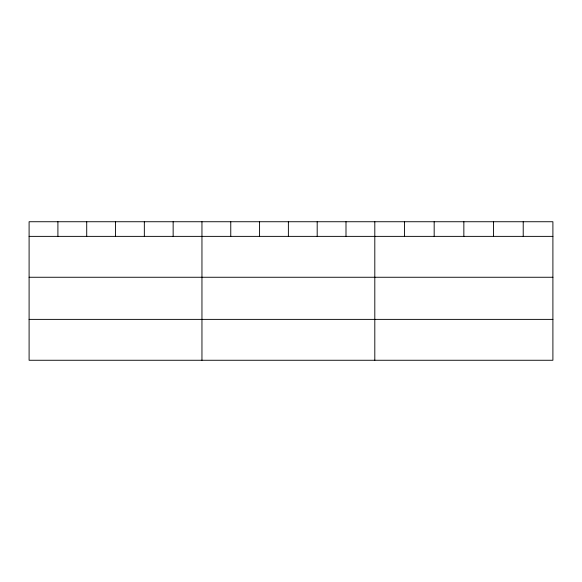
<?xml version="1.0" encoding="UTF-8"?>
<svg xmlns="http://www.w3.org/2000/svg" width="582" height="582" viewBox="0 0 582 582"><rect width="100%" height="100%" fill="white"/><g stroke="black" fill="none" stroke-linecap="round" stroke-linejoin="round"><path stroke-width="0.87" d="M552.9 236.372L552.9 360.265L29.1 360.265L29.1 221.735L552.9 221.735L552.9 236.372L29.1 236.372M29.1 277.258L552.9 277.258M29.1 319.38L552.9 319.38M523.218 221.735L523.218 236.372M493.536 221.735L493.536 236.372M463.854 221.735L463.854 236.372M434.172 221.735L434.172 236.372M404.49 221.735L404.49 236.372M374.808 221.735L374.808 360.265M345.999 221.735L345.999 236.372M317.19 221.735L317.19 236.372M288.381 221.735L288.381 236.372M259.572 221.735L259.572 236.372M230.763 221.735L230.763 236.372M201.954 221.735L201.954 360.265M173.145 221.735L173.145 236.372M144.336 221.735L144.336 236.372M115.527 221.735L115.527 236.372M86.718 221.735L86.718 236.372M57.909 221.735L57.909 236.372"/></g></svg>
